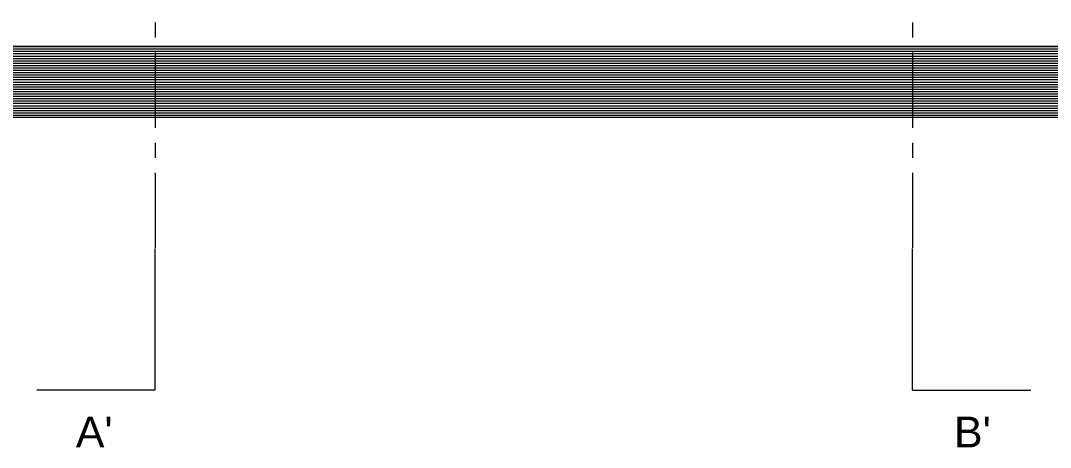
# Model space of a CAD drawing. Header units: millimetres. Extents: x 935 to 13922, y 3203 to 7816.
# Drawn here: x 1784.8 to 2220, y 5601.5 to 5782 of the extents above; entities that cross this region are included whole.
import ezdxf

# ---------------------------------------------------------------- set-up
doc = ezdxf.new("R2010")
doc.units = ezdxf.units.MM
doc.linetypes.add('CENTRO', pattern=[50.8, 31.75, -6.35, 6.35, -6.35])
doc.layers.get('0').update_dxf_attribs({"lineweight": 20})
for name, color, linetype, lineweight in [('ALBERO', 94, 'Continuous', 5), ('campiture', 253, 'Continuous', 0), ('interni', 210, 'Continuous', 13), ('sezioni', 50, 'Continuous', 5)]:
    doc.layers.add(name, color=color, linetype=linetype, lineweight=lineweight)
doc.styles.get("Standard").update_dxf_attribs({"font": 'arial.ttf', "height": 12})

msp = doc.modelspace()

# ---------------------------------------------------------------- hatches: boundary and pattern name
at = {"layer": 'campiture'}
h = msp.add_hatch(dxfattribs=at)
h.set_pattern_fill('_USER', color=256, pattern_type=0)
h.set_pattern_definition([(0, (0, 0), (0, 1), [])])
h.paths.add_polyline_path([(1224.07, 5771.18), (2604.07, 5771.18), (2604.07, 7313.95), (2054.07, 7313.95), (2054.07, 7343.95), (2634.07, 7343.95), (2634.07, 5741.18), (1194.07, 5741.18), (1194.07, 7343.95), (1923.65, 7343.95), (1923.65, 7313.95), (1224.07, 7313.95), (1224.07, 6125.18), (1684.07, 6125.18), (1684.07, 6125.18), (1224.07, 6125.18)])

# ---------------------------------------------------------------- linework, layer by layer
for p, q in [((1224.07, 5771.18), (2604.07, 5771.18)), ((1194.07, 5741.18), (2634.07, 5741.18))]:
    msp.add_line(p, q)
at = {"layer": 'ALBERO'}
for p, q in [((1224.07, 5771.18), (2604.07, 5771.18)), ((1194.07, 5741.18), (2634.07, 5741.18))]:
    msp.add_line(p, q, dxfattribs=at)
at = {"layer": 'interni'}
for p, q in [((1841.57, 5625.64), (1841.57, 5685.64)), ((2161.75, 5625.64), (2161.75, 5685.64)), ((1841.57, 5625.64), (1791.57, 5625.64)), ((2161.75, 5625.64), (2211.75, 5625.64))]:
    msp.add_line(p, q, dxfattribs=at)
at = {"layer": 'sezioni', "linetype": 'CENTRO'}
for p, q in [((1841.57, 5819.22), (1841.57, 5685.64)), ((2161.75, 5819.22), (2161.75, 5685.64))]:
    msp.add_line(p, q, dxfattribs=at)

# ---------------------------------------------------------------- texts
at = {"layer": 'interni', "char_height": 13, "attachment_point": 1}
for s, insert in [("A'", (1808.08, 5614.49)), ("B'", (2179.23, 5614.49))]:
    msp.add_mtext_dynamic_manual_height_columns(s, width=8.5067, gutter_width=12.5, heights=[0], dxfattribs=dict(at, insert=insert))

doc.saveas('drawing.dxf')
